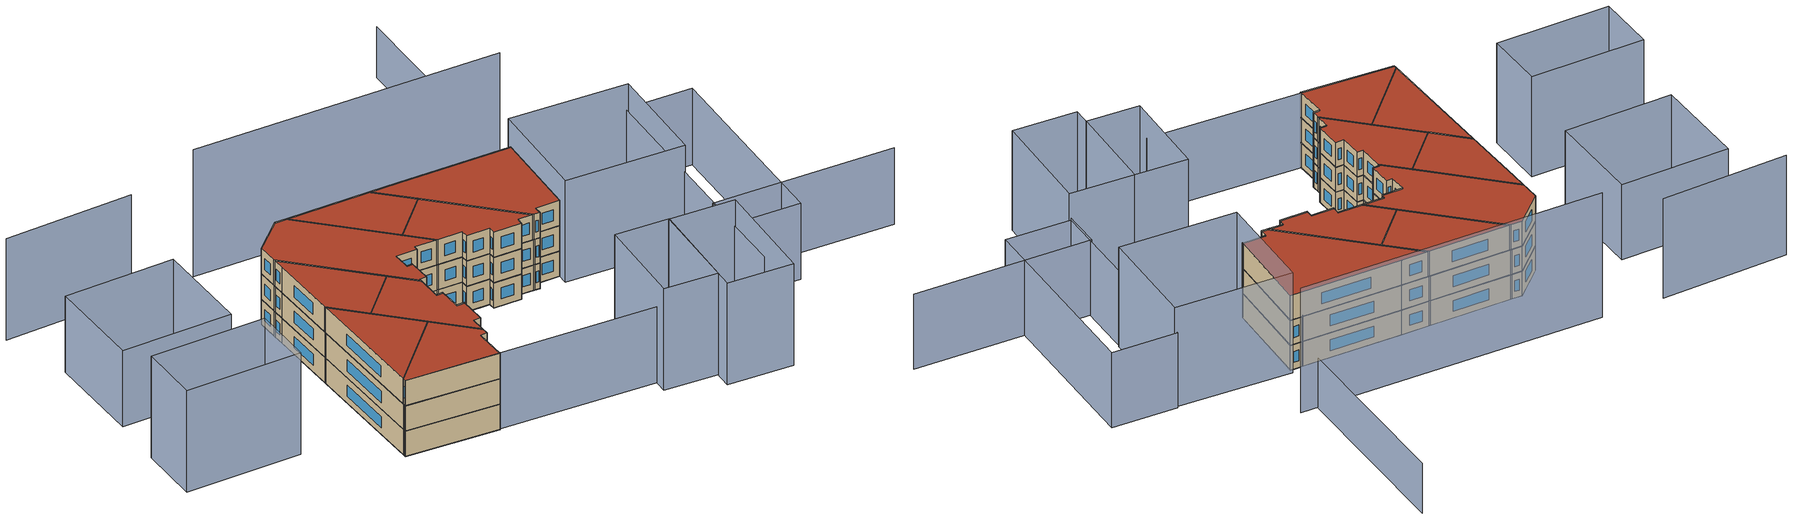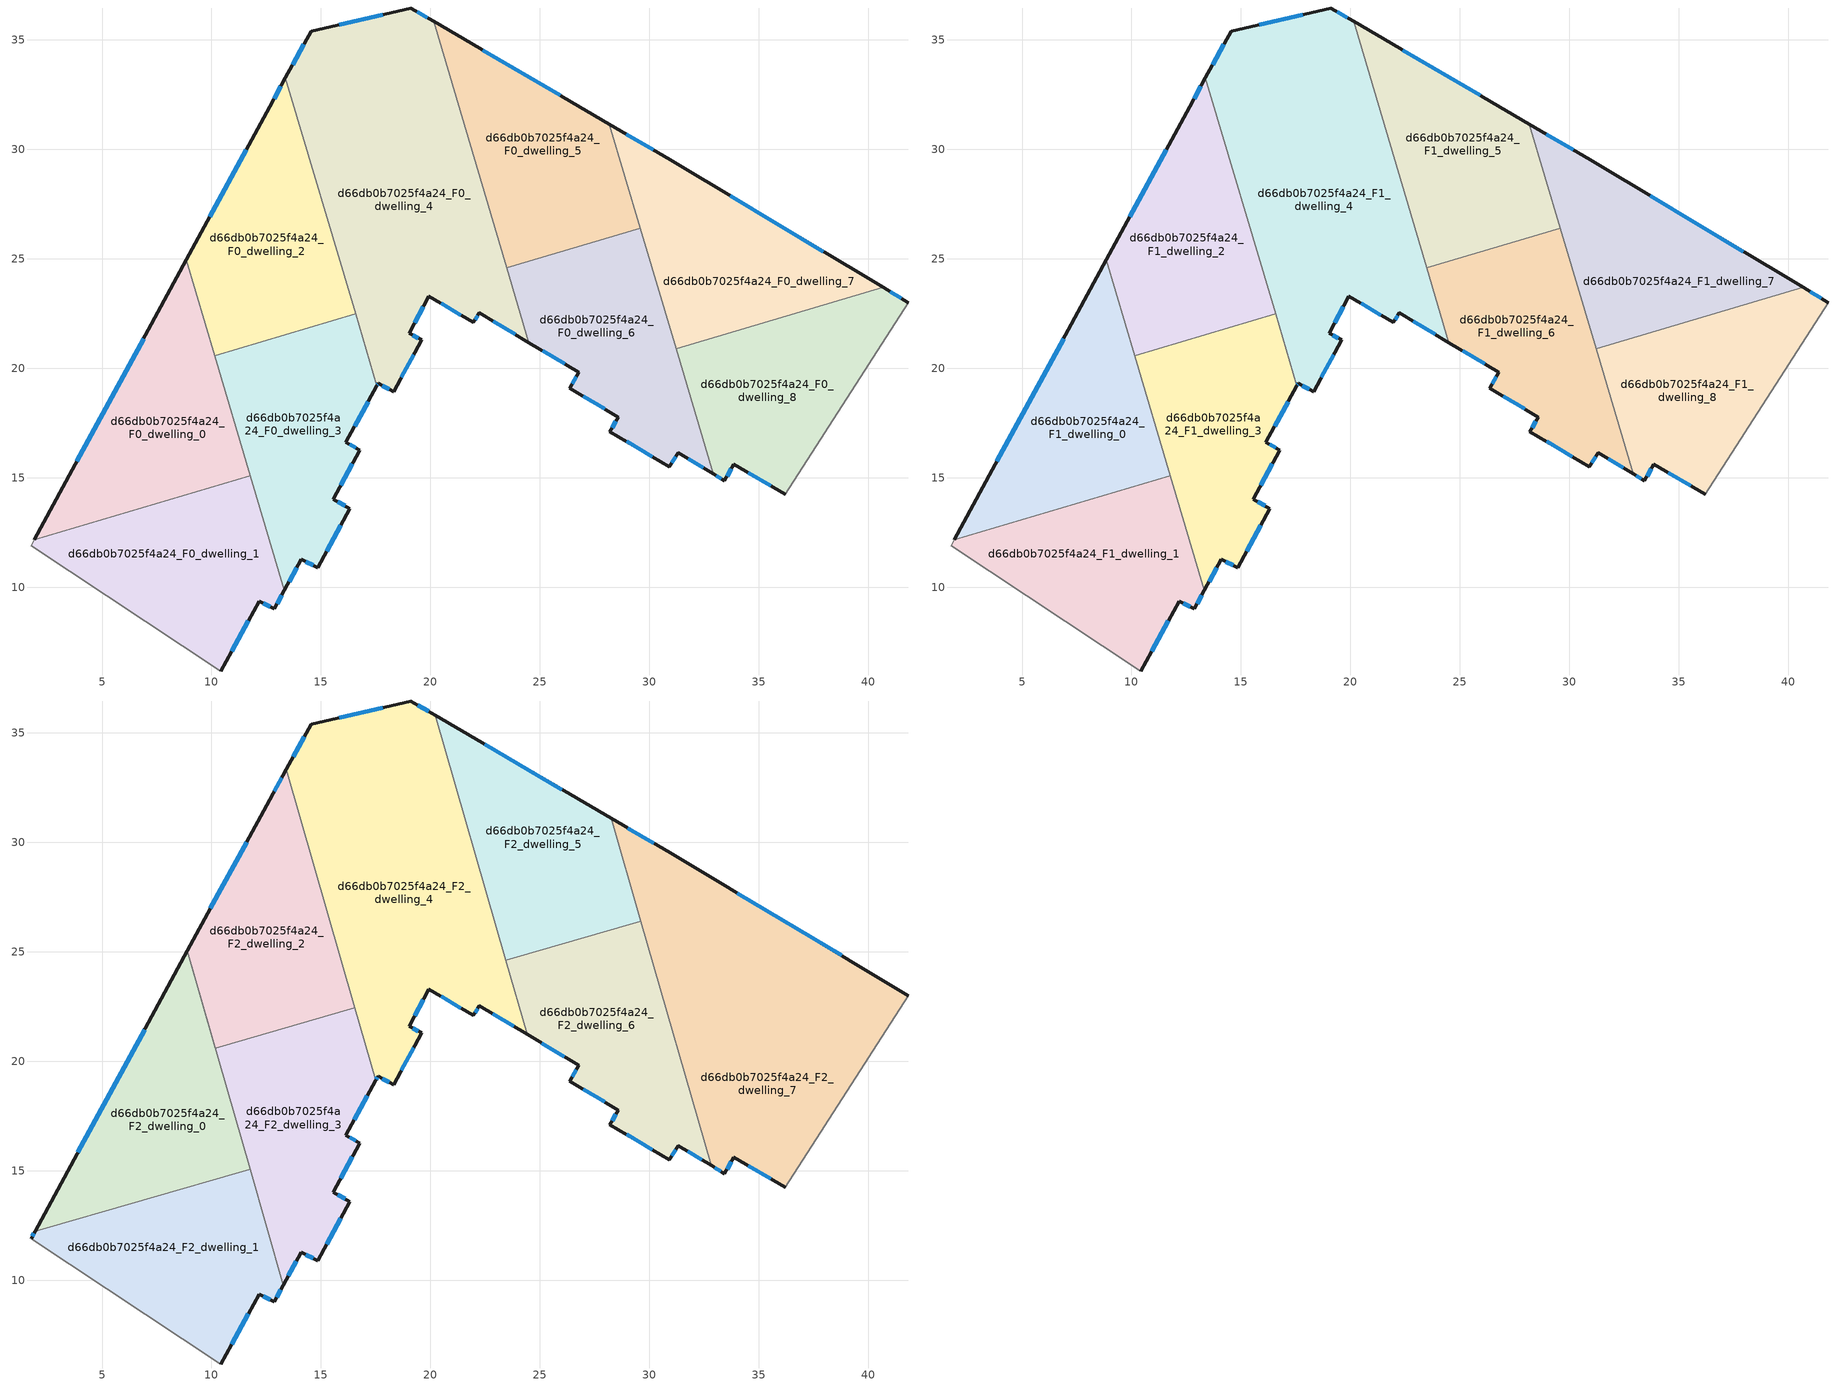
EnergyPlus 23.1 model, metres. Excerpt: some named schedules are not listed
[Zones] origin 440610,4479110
d66db0b7025f4a24_F0_dwelling_0
 floor ground (EU_floor_Construction): 11.78,15.09 8.85,24.95 1.9,12.16 z0
 wall outside (EU_wall_Construction): 1.9,12.16 8.85,24.95 z0:3
 wall to d66db0b7025f4a24_F0_dwelling_1 (EU_wall_Construction): 11.78,15.09 1.9,12.16 z0:3
 wall to d66db0b7025f4a24_F0_dwelling_3 (EU_wall_Construction): 10.15,20.57 11.78,15.09 z0:3
 wall to d66db0b7025f4a24_F0_dwelling_2 (EU_wall_Construction): 8.85,24.95 10.15,20.57 z0:3
 window (EU_Window_Construction): 3.85,15.75 6.9,21.36 z0.84:2.16
d66db0b7025f4a24_F0_dwelling_1
 floor ground (EU_floor_Construction): 12.87,9.01 13.34,9.86 11.78,15.09 1.9,12.16 1.76,11.9 10.43,6.17 12.17,9.36 z0
 wall outside (EU_wall_Construction): 13.34,9.86 12.87,9.01 12.17,9.36 10.43,6.17 z0:3
 wall adiabatic (EU_wall_Construction): 10.43,6.17 1.76,11.9 1.9,12.16 z0:3
 wall to d66db0b7025f4a24_F0_dwelling_3 (EU_wall_Construction): 11.78,15.09 13.34,9.86 z0:3
 window (EU_Window_Construction): 13.21,9.62 13,9.25 / 12.68,9.11 12.37,9.26 / 11.68,8.46 10.92,7.06 z0.84:2.16
d66db0b7025f4a24_F0_dwelling_2
 floor ground (EU_floor_Construction): 16.58,22.48 13.38,33.26 12.66,31.95 8.85,24.95 10.16,20.57 z0
 wall outside (EU_wall_Construction): 8.85,24.95 12.66,31.95 13.38,33.26 z0:3
 wall to d66db0b7025f4a24_F0_dwelling_3 (EU_wall_Construction): 16.58,22.48 10.16,20.57 z0:3
 wall to d66db0b7025f4a24_F0_dwelling_4 (EU_wall_Construction): 13.38,33.26 16.58,22.48 z0:3
 window (EU_Window_Construction): 9.92,26.92 11.59,29.98 / 12.86,32.32 13.18,32.89 z0.84:2.16
d66db0b7025f4a24_F0_dwelling_3
 floor ground (EU_floor_Construction): 14.85,10.88 16.33,13.59 15.56,14.02 16.78,16.26 16.14,16.62 17.55,19.21 16.58,22.48 10.16,20.57 13.34,9.86 14.11,11.28 z0
 wall outside (EU_wall_Construction): 17.55,19.21 16.14,16.62 16.78,16.26 15.56,14.02 16.33,13.59 14.85,10.88 14.11,11.28 13.34,9.86 z0:3
 wall to d66db0b7025f4a24_F0_dwelling_4 (EU_wall_Construction): 16.58,22.48 17.55,19.21 z0:3
 window (EU_Window_Construction): 16.44,15.63 15.9,14.65 / 15.77,13.9 16.11,13.71 / 15.91,12.83 15.26,11.64 / 14.64,10.99 14.32,11.17 / 13.89,10.88 13.55,10.26 / 17.16,18.48 16.54,17.35 / 16.32,16.52 16.6,16.36 z0.84:2.16
d66db0b7025f4a24_F0_dwelling_4
 floor ground (EU_floor_Construction): 24.51,21.17 20.15,35.85 19.11,36.46 14.55,35.4 13.38,33.26 17.55,19.21 17.61,19.31 18.32,18.93 19.61,21.29 19.04,21.6 19.93,23.3 21.97,22.09 22.24,22.53 z0
 wall outside (EU_wall_Construction): 24.51,21.17 22.24,22.53 21.97,22.09 19.93,23.3 19.04,21.6 19.61,21.29 18.32,18.93 17.61,19.31 17.55,19.21 / 13.38,33.26 14.55,35.4 19.11,36.46 20.15,35.85 z0:3
 wall to d66db0b7025f4a24_F0_dwelling_5 (EU_wall_Construction): 20.15,35.85 23.49,24.6 z0:3
 wall to d66db0b7025f4a24_F0_dwelling_6 (EU_wall_Construction): 23.49,24.6 24.51,21.17 z0:3
 window (EU_Window_Construction): 23.87,21.55 22.88,22.15 / 22.16,22.4 22.04,22.22 / 21.39,22.43 20.5,22.96 / 19.68,22.82 19.29,22.07 / 19.2,21.51 19.45,21.38 / 19.25,20.63 18.68,19.59 / 18.12,19.03 17.81,19.2 / 17.59,19.28 17.57,19.23 / 13.71,33.86 14.22,34.8 / 15.83,35.69 17.83,36.16 / 19.4,36.29 19.86,36.02 z0.84:2.16
d66db0b7025f4a24_F0_dwelling_5
 floor ground (EU_floor_Construction): 29.59,26.41 28.18,31.14 20.15,35.85 23.49,24.6 z0
 wall outside (EU_wall_Construction): 20.15,35.85 28.18,31.14 z0:3
 wall to d66db0b7025f4a24_F0_dwelling_6 (EU_wall_Construction): 29.59,26.41 23.49,24.6 z0:3
 wall to d66db0b7025f4a24_F0_dwelling_7 (EU_wall_Construction): 28.18,31.14 29.59,26.41 z0:3
 window (EU_Window_Construction): 22.4,34.53 25.93,32.47 z0.84:2.16
d66db0b7025f4a24_F0_dwelling_6
 floor ground (EU_floor_Construction): 32.92,15.18 29.59,26.41 23.49,24.6 24.51,21.17 26.79,19.81 26.37,19.08 28.59,17.77 28.21,17.11 30.91,15.51 31.34,16.15 z0
 wall outside (EU_wall_Construction): 32.92,15.18 31.34,16.15 30.91,15.51 28.21,17.11 28.59,17.77 26.37,19.08 26.79,19.81 24.51,21.17 z0:3
 wall to d66db0b7025f4a24_F0_dwelling_8 (EU_wall_Construction): 31.23,20.88 32.92,15.18 z0:3
 wall to d66db0b7025f4a24_F0_dwelling_7 (EU_wall_Construction): 29.59,26.41 31.23,20.88 z0:3
 window (EU_Window_Construction): 30.15,15.96 28.97,16.66 / 28.31,17.29 28.48,17.58 / 27.96,18.14 26.99,18.71 / 26.49,19.29 26.67,19.61 / 26.15,20.2 25.15,20.79 / 32.48,15.45 31.78,15.88 / 31.22,15.97 31.03,15.69 z0.84:2.16
d66db0b7025f4a24_F0_dwelling_7
 floor ground (EU_floor_Construction): 40.7,23.69 30.96,29.52 28.18,31.14 31.23,20.88 z0
 wall outside (EU_wall_Construction): 28.18,31.14 30.96,29.52 40.7,23.69 z0:3
 wall to d66db0b7025f4a24_F0_dwelling_8 (EU_wall_Construction): 40.7,23.69 31.23,20.88 z0:3
 window (EU_Window_Construction): 28.96,30.69 30.18,29.97 / 33.7,27.88 37.96,25.33 z0.84:2.16
d66db0b7025f4a24_F0_dwelling_8
 floor ground (EU_floor_Construction): 36.21,14.24 41.85,23 40.7,23.69 31.23,20.88 32.92,15.18 33.44,14.87 33.87,15.62 z0
 wall outside (EU_wall_Construction): 40.7,23.69 41.85,23 / 36.21,14.24 33.87,15.62 33.44,14.87 32.92,15.18 z0:3
 wall adiabatic (EU_wall_Construction): 41.85,23 36.21,14.24 z0:3
 window (EU_Window_Construction): 33.75,15.41 33.56,15.08 / 33.29,14.95 33.07,15.09 / 41.02,23.5 41.52,23.2 / 35.55,14.63 34.53,15.23 z0.84:2.16
d66db0b7025f4a24_F1_dwelling_0
 floor to d66db0b7025f4a24_F0_dwelling_0 (EU_floor_Construction): 11.78,15.09 8.85,24.95 1.9,12.16 z3
 wall outside (EU_wall_Construction): 1.9,12.16 8.85,24.95 z3:6
 wall to d66db0b7025f4a24_F1_dwelling_1 (EU_wall_Construction): 11.78,15.09 1.9,12.16 z3:6
 wall to d66db0b7025f4a24_F1_dwelling_3 (EU_wall_Construction): 10.15,20.57 11.78,15.09 z3:6
 wall to d66db0b7025f4a24_F1_dwelling_2 (EU_wall_Construction): 8.85,24.95 10.15,20.57 z3:6
 window (EU_Window_Construction): 3.85,15.75 6.9,21.36 z3.84:5.16
d66db0b7025f4a24_F1_dwelling_1
 floor to d66db0b7025f4a24_F0_dwelling_1 (EU_floor_Construction): 12.87,9.01 13.34,9.86 11.78,15.09 1.9,12.16 1.76,11.9 10.43,6.17 12.17,9.36 z3
 wall outside (EU_wall_Construction): 13.34,9.86 12.87,9.01 12.17,9.36 10.43,6.17 z3:6
 wall adiabatic (EU_wall_Construction): 10.43,6.17 1.76,11.9 1.9,12.16 z3:6
 wall to d66db0b7025f4a24_F1_dwelling_3 (EU_wall_Construction): 11.78,15.09 13.34,9.86 z3:6
 window (EU_Window_Construction): 13.21,9.62 13,9.25 / 12.68,9.11 12.37,9.26 / 11.68,8.46 10.92,7.06 z3.84:5.16
d66db0b7025f4a24_F1_dwelling_2
 floor to d66db0b7025f4a24_F0_dwelling_2 (EU_floor_Construction): 16.58,22.48 13.38,33.26 12.66,31.95 8.85,24.95 10.16,20.57 z3
 wall outside (EU_wall_Construction): 8.85,24.95 12.66,31.95 13.38,33.26 z3:6
 wall to d66db0b7025f4a24_F1_dwelling_3 (EU_wall_Construction): 16.58,22.48 10.16,20.57 z3:6
 wall to d66db0b7025f4a24_F1_dwelling_4 (EU_wall_Construction): 13.38,33.26 16.58,22.48 z3:6
 window (EU_Window_Construction): 9.92,26.92 11.59,29.98 / 12.86,32.32 13.18,32.89 z3.84:5.16
d66db0b7025f4a24_F1_dwelling_3
 floor to d66db0b7025f4a24_F0_dwelling_3 (EU_floor_Construction): 14.85,10.88 16.33,13.59 15.56,14.02 16.78,16.26 16.14,16.62 17.55,19.21 16.58,22.48 10.16,20.57 13.34,9.86 14.11,11.28 z3
 wall outside (EU_wall_Construction): 17.55,19.21 16.14,16.62 16.78,16.26 15.56,14.02 16.33,13.59 14.85,10.88 14.11,11.28 13.34,9.86 z3:6
 wall to d66db0b7025f4a24_F1_dwelling_4 (EU_wall_Construction): 16.58,22.48 17.55,19.21 z3:6
 window (EU_Window_Construction): 16.44,15.63 15.9,14.65 / 15.77,13.9 16.11,13.71 / 15.91,12.83 15.26,11.64 / 14.64,10.99 14.32,11.17 / 13.89,10.88 13.55,10.26 / 17.16,18.48 16.54,17.35 / 16.32,16.52 16.6,16.36 z3.84:5.16
d66db0b7025f4a24_F1_dwelling_4
 floor to d66db0b7025f4a24_F0_dwelling_4 (EU_floor_Construction): 24.51,21.17 20.15,35.85 19.11,36.46 14.55,35.4 13.38,33.26 17.55,19.21 17.61,19.31 18.32,18.93 19.61,21.29 19.04,21.6 19.93,23.3 21.97,22.09 22.24,22.53 z3
 wall outside (EU_wall_Construction): 24.51,21.17 22.24,22.53 21.97,22.09 19.93,23.3 19.04,21.6 19.61,21.29 18.32,18.93 17.61,19.31 17.55,19.21 / 13.38,33.26 14.55,35.4 19.11,36.46 20.15,35.85 z3:6
 wall to d66db0b7025f4a24_F1_dwelling_5 (EU_wall_Construction): 20.15,35.85 23.49,24.6 z3:6
 wall to d66db0b7025f4a24_F1_dwelling_6 (EU_wall_Construction): 23.49,24.6 24.51,21.17 z3:6
 window (EU_Window_Construction): 23.87,21.55 22.88,22.15 / 22.16,22.4 22.04,22.22 / 21.39,22.43 20.5,22.96 / 19.68,22.82 19.29,22.07 / 19.2,21.51 19.45,21.38 / 19.25,20.63 18.68,19.59 / 18.12,19.03 17.81,19.2 / 17.59,19.28 17.57,19.23 / 13.71,33.86 14.22,34.8 / 15.83,35.69 17.83,36.16 / 19.4,36.29 19.86,36.02 z3.84:5.16
d66db0b7025f4a24_F1_dwelling_5
 floor to d66db0b7025f4a24_F0_dwelling_5 (EU_floor_Construction): 29.59,26.41 28.18,31.14 20.15,35.85 23.49,24.6 z3
 wall outside (EU_wall_Construction): 20.15,35.85 28.18,31.14 z3:6
 wall to d66db0b7025f4a24_F1_dwelling_6 (EU_wall_Construction): 29.59,26.41 23.49,24.6 z3:6
 wall to d66db0b7025f4a24_F1_dwelling_7 (EU_wall_Construction): 28.18,31.14 29.59,26.41 z3:6
 window (EU_Window_Construction): 22.4,34.53 25.93,32.47 z3.84:5.16
d66db0b7025f4a24_F1_dwelling_6
 floor to d66db0b7025f4a24_F0_dwelling_6 (EU_floor_Construction): 32.92,15.18 29.59,26.41 23.49,24.6 24.51,21.17 26.79,19.81 26.37,19.08 28.59,17.77 28.21,17.11 30.91,15.51 31.34,16.15 z3
 wall outside (EU_wall_Construction): 32.92,15.18 31.34,16.15 30.91,15.51 28.21,17.11 28.59,17.77 26.37,19.08 26.79,19.81 24.51,21.17 z3:6
 wall to d66db0b7025f4a24_F1_dwelling_8 (EU_wall_Construction): 31.23,20.88 32.92,15.18 z3:6
 wall to d66db0b7025f4a24_F1_dwelling_7 (EU_wall_Construction): 29.59,26.41 31.23,20.88 z3:6
 window (EU_Window_Construction): 30.15,15.96 28.97,16.66 / 28.31,17.29 28.48,17.58 / 27.96,18.14 26.99,18.71 / 26.49,19.29 26.67,19.61 / 26.15,20.2 25.15,20.79 / 32.48,15.45 31.78,15.88 / 31.22,15.97 31.03,15.69 z3.84:5.16
d66db0b7025f4a24_F1_dwelling_7
 floor to d66db0b7025f4a24_F0_dwelling_7 (EU_floor_Construction): 40.7,23.69 30.96,29.52 28.18,31.14 31.23,20.88 z3
 wall outside (EU_wall_Construction): 28.18,31.14 30.96,29.52 40.7,23.69 z3:6
 wall to d66db0b7025f4a24_F1_dwelling_8 (EU_wall_Construction): 40.7,23.69 31.23,20.88 z3:6
 window (EU_Window_Construction): 28.96,30.69 30.18,29.97 / 33.7,27.88 37.96,25.33 z3.84:5.16
d66db0b7025f4a24_F1_dwelling_8
 floor to d66db0b7025f4a24_F0_dwelling_8 (EU_floor_Construction): 36.21,14.24 41.85,23 40.7,23.69 31.23,20.88 32.92,15.18 33.44,14.87 33.87,15.62 z3
 wall outside (EU_wall_Construction): 40.7,23.69 41.85,23 / 36.21,14.24 33.87,15.62 33.44,14.87 32.92,15.18 z3:6
 wall adiabatic (EU_wall_Construction): 41.85,23 36.21,14.24 z3:6
 window (EU_Window_Construction): 33.75,15.41 33.56,15.08 / 33.29,14.95 33.07,15.09 / 41.02,23.5 41.52,23.2 / 35.55,14.63 34.53,15.23 z3.84:5.16
d66db0b7025f4a24_F2_dwelling_0
 floor to d66db0b7025f4a24_F1_dwelling_0 (EU_floor_Construction): 11.76,15.08 11.08,17.47 8.85,24.95 1.94,12.24 9.48,14.41 z6
 floor to d66db0b7025f4a24_F1_dwelling_1 (EU_floor_Construction): 11.77,15.06 11.76,15.08 9.48,14.41 z6
 floor to d66db0b7025f4a24_F1_dwelling_2 (EU_floor_Construction): 10.18,20.58 8.9,25.04 8.85,24.95 10.16,20.57 z6
 floor to d66db0b7025f4a24_F1_dwelling_3 (EU_floor_Construction): 11.07,17.5 10.18,20.58 10.16,20.57 z6
 wall outside (EU_wall_Construction): 1.94,12.24 8.9,25.04 z6:9
 wall to d66db0b7025f4a24_F2_dwelling_1 (EU_wall_Construction): 11.77,15.06 1.94,12.24 z6:9
 wall to d66db0b7025f4a24_F2_dwelling_3 (EU_wall_Construction): 8.9,25.04 11.77,15.06 z6:9
 window (EU_Window_Construction): 3.9,15.83 6.95,21.44 z6.84:8.16
 roof outside (EU_roof_Construction): 8.9,25.04 11.77,15.06 1.94,12.24 z9
d66db0b7025f4a24_F2_dwelling_1
 floor to d66db0b7025f4a24_F1_dwelling_1 (EU_floor_Construction): 10.43,6.17 12.17,9.36 12.87,9.01 13.29,9.77 11.77,15.06 9.48,14.41 1.9,12.16 1.76,11.9 z6
 floor to d66db0b7025f4a24_F1_dwelling_0 (EU_floor_Construction): 9.48,14.41 1.94,12.24 1.9,12.16 z6
 wall outside (EU_wall_Construction): 1.76,11.9 1.94,12.24 / 13.29,9.77 12.87,9.01 12.17,9.36 10.43,6.17 z6:9
 wall adiabatic (EU_wall_Construction): 10.43,6.17 1.76,11.9 z6:9
 wall to d66db0b7025f4a24_F2_dwelling_3 (EU_wall_Construction): 11.77,15.06 13.29,9.77 z6:9
 window (EU_Window_Construction): 1.81,11.99 1.89,12.14 / 13.17,9.56 12.99,9.23 / 12.68,9.11 12.37,9.26 / 11.68,8.46 10.92,7.06 z6.84:8.16
 roof outside (EU_roof_Construction): 11.77,15.06 13.29,9.77 12.87,9.01 12.17,9.36 10.43,6.17 1.76,11.9 1.94,12.24 z9
d66db0b7025f4a24_F2_dwelling_2
 floor to d66db0b7025f4a24_F1_dwelling_2 (EU_floor_Construction): 16.55,22.47 15.45,26.27 13.38,33.26 12.66,31.95 8.9,25.04 10.18,20.6 12.44,21.25 z6
 floor to d66db0b7025f4a24_F1_dwelling_4 (EU_floor_Construction): 15.45,26.27 13.42,33.34 13.38,33.26 z6
 floor to d66db0b7025f4a24_F1_dwelling_3 (EU_floor_Construction): 16.56,22.43 16.55,22.47 12.44,21.25 z6
 wall outside (EU_wall_Construction): 8.9,25.04 12.66,31.95 13.42,33.34 z6:9
 wall to d66db0b7025f4a24_F2_dwelling_3 (EU_wall_Construction): 16.56,22.43 10.18,20.6 8.9,25.04 z6:9
 wall to d66db0b7025f4a24_F2_dwelling_4 (EU_wall_Construction): 13.42,33.34 16.56,22.43 z6:9
 window (EU_Window_Construction): 9.96,26.98 11.6,30.01 / 12.87,32.34 13.21,32.95 z6.84:8.16
 roof outside (EU_roof_Construction): 13.42,33.34 16.56,22.43 10.18,20.6 8.9,25.04 12.66,31.95 z9
d66db0b7025f4a24_F2_dwelling_3
 floor to d66db0b7025f4a24_F1_dwelling_3 (EU_floor_Construction): 14.85,10.88 16.33,13.59 15.56,14.02 16.78,16.26 16.14,16.62 17.51,19.12 16.56,22.43 12.44,21.25 10.18,20.58 11.07,17.49 13.34,9.86 14.11,11.28 z6
 floor to d66db0b7025f4a24_F1_dwelling_0 (EU_floor_Construction): 11.78,15.09 11.08,17.46 11.76,15.08 z6
 floor to d66db0b7025f4a24_F1_dwelling_2 (EU_floor_Construction): 12.44,21.25 10.18,20.6 9.22,23.93 10.18,20.58 z6
 floor to d66db0b7025f4a24_F1_dwelling_1 (EU_floor_Construction): 13.29,9.77 13.34,9.86 11.78,15.09 11.76,15.08 z6
 wall outside (EU_wall_Construction): 17.51,19.12 16.14,16.62 16.78,16.26 15.56,14.02 16.33,13.59 14.85,10.88 14.11,11.28 13.29,9.77 z6:9
 wall to d66db0b7025f4a24_F2_dwelling_4 (EU_wall_Construction): 16.56,22.43 17.51,19.12 z6:9
 window (EU_Window_Construction): 15.77,13.9 16.11,13.71 / 15.91,12.83 15.26,11.64 / 14.64,10.99 14.32,11.17 / 13.88,10.85 13.52,10.19 / 17.12,18.42 16.52,17.33 / 16.32,16.52 16.6,16.36 / 16.44,15.63 15.9,14.65 z6.84:8.16
 roof outside (EU_roof_Construction): 16.56,22.43 17.51,19.12 16.14,16.62 16.78,16.26 15.56,14.02 16.33,13.59 14.85,10.88 14.11,11.28 13.29,9.77 8.9,25.04 10.18,20.6 z9
d66db0b7025f4a24_F2_dwelling_4
 floor to d66db0b7025f4a24_F1_dwelling_4 (EU_floor_Construction): 24.42,21.22 22.32,28.55 20.15,35.85 19.11,36.46 14.55,35.4 13.42,33.34 15.46,26.25 17.55,19.21 17.61,19.31 18.32,18.93 19.61,21.29 19.04,21.6 19.93,23.3 21.97,22.09 22.24,22.53 z6
 floor to d66db0b7025f4a24_F1_dwelling_2 (EU_floor_Construction): 16.58,22.48 15.46,26.25 16.55,22.47 z6
 floor to d66db0b7025f4a24_F1_dwelling_5 (EU_floor_Construction): 22.31,28.56 20.23,35.8 20.15,35.85 z6
 floor to d66db0b7025f4a24_F1_dwelling_3 (EU_floor_Construction): 17.51,19.12 17.55,19.21 16.58,22.48 16.55,22.47 z6
 wall outside (EU_wall_Construction): 24.42,21.22 22.24,22.53 21.97,22.09 19.93,23.3 19.04,21.6 19.61,21.29 18.32,18.93 17.61,19.31 17.51,19.12 / 13.42,33.34 14.55,35.4 19.11,36.46 20.23,35.8 z6:9
 wall to d66db0b7025f4a24_F2_dwelling_5 (EU_wall_Construction): 20.23,35.8 23.44,24.62 z6:9
 wall to d66db0b7025f4a24_F2_dwelling_6 (EU_wall_Construction): 23.45,24.62 24.42,21.22 z6:9
 window (EU_Window_Construction): 23.81,21.59 22.85,22.16 / 22.16,22.4 22.04,22.22 / 21.39,22.43 20.5,22.96 / 19.68,22.82 19.29,22.07 / 19.2,21.51 19.45,21.38 / 19.25,20.63 18.68,19.59 / 18.12,19.03 17.81,19.2 / 17.58,19.26 17.54,19.18 / 13.74,33.92 14.23,34.82 / 15.83,35.69 17.83,36.16 / 19.43,36.27 19.92,35.99 z6.84:8.16
 roof outside (EU_roof_Construction): 20.23,35.8 24.42,21.22 22.24,22.53 21.97,22.09 19.93,23.3 19.04,21.6 19.61,21.29 18.32,18.93 17.61,19.31 17.51,19.12 13.42,33.34 14.55,35.4 19.11,36.46 z9
d66db0b7025f4a24_F2_dwelling_5
 floor to d66db0b7025f4a24_F1_dwelling_5 (EU_floor_Construction): 29.59,26.41 28.18,31.14 20.23,35.8 22.32,28.54 23.48,24.63 27.75,25.86 z6
 floor to d66db0b7025f4a24_F1_dwelling_7 (EU_floor_Construction): 29.62,26.4 28.27,31.09 28.18,31.14 29.59,26.39 z6
 floor to d66db0b7025f4a24_F1_dwelling_4 (EU_floor_Construction): 23.48,24.63 22.32,28.53 23.45,24.62 z6
 floor to d66db0b7025f4a24_F1_dwelling_6 (EU_floor_Construction): 29.59,26.39 29.59,26.41 27.75,25.86 z6
 wall outside (EU_wall_Construction): 20.23,35.8 28.27,31.09 z6:9
 wall to d66db0b7025f4a24_F2_dwelling_6 (EU_wall_Construction): 29.62,26.4 23.45,24.62 z6:9
 wall to d66db0b7025f4a24_F2_dwelling_7 (EU_wall_Construction): 28.27,31.09 29.62,26.4 z6:9
 window (EU_Window_Construction): 22.49,34.48 26.01,32.41 z6.84:8.16
 roof outside (EU_roof_Construction): 28.27,31.09 29.62,26.4 23.45,24.62 20.23,35.8 z9
d66db0b7025f4a24_F2_dwelling_6
 floor to d66db0b7025f4a24_F1_dwelling_6 (EU_floor_Construction): 32.83,15.24 30.53,23.25 29.59,26.39 27.75,25.86 23.49,24.6 24.51,21.17 26.79,19.81 26.37,19.08 28.59,17.77 28.21,17.11 30.91,15.51 31.34,16.15 z6
 floor to d66db0b7025f4a24_F1_dwelling_5 (EU_floor_Construction): 27.75,25.86 23.48,24.63 23.49,24.6 z6
 floor to d66db0b7025f4a24_F1_dwelling_7 (EU_floor_Construction): 30.53,23.25 29.62,26.4 29.59,26.39 z6
 floor to d66db0b7025f4a24_F1_dwelling_4 (EU_floor_Construction): 24.51,21.17 23.48,24.63 23.45,24.62 24.42,21.22 z6
 wall outside (EU_wall_Construction): 32.83,15.24 31.34,16.15 30.91,15.51 28.21,17.11 28.59,17.77 26.37,19.08 26.79,19.81 24.42,21.22 z6:9
 wall to d66db0b7025f4a24_F2_dwelling_7 (EU_wall_Construction): 29.62,26.4 32.83,15.24 z6:9
 window (EU_Window_Construction): 30.15,15.96 28.97,16.66 / 28.31,17.29 28.48,17.58 / 27.96,18.14 26.99,18.71 / 26.49,19.29 26.67,19.61 / 26.12,20.21 25.09,20.83 / 32.41,15.49 31.76,15.89 / 31.22,15.97 31.03,15.69 z6.84:8.16
 roof outside (EU_roof_Construction): 29.62,26.4 32.83,15.24 31.34,16.15 30.91,15.51 28.21,17.11 28.59,17.77 26.37,19.08 26.79,19.81 24.42,21.22 23.45,24.62 z9
d66db0b7025f4a24_F2_dwelling_7
 floor to d66db0b7025f4a24_F1_dwelling_7 (EU_floor_Construction): 40.7,23.69 30.96,29.52 28.27,31.09 30.54,23.19 31.23,20.88 z6
 floor to d66db0b7025f4a24_F1_dwelling_8 (EU_floor_Construction): 36.21,14.24 41.85,23 40.7,23.69 31.23,20.88 32.92,15.18 33.44,14.87 33.87,15.62 z6
 floor to d66db0b7025f4a24_F1_dwelling_6 (EU_floor_Construction): 32.92,15.18 30.54,23.19 32.83,15.24 z6
 wall outside (EU_wall_Construction): 28.27,31.09 30.96,29.52 41.85,23 / 36.21,14.24 33.87,15.62 33.44,14.87 32.83,15.24 z6:9
 wall adiabatic (EU_wall_Construction): 41.85,23 36.21,14.24 z6:9
 window (EU_Window_Construction): 33.75,15.41 33.56,15.08 / 33.27,14.97 33,15.13 / 29.03,30.65 30.21,29.96 / 34.02,27.69 38.79,24.83 / 35.55,14.63 34.53,15.23 z6.84:8.16
 roof outside (EU_roof_Construction): 41.85,23 36.21,14.24 33.87,15.62 33.44,14.87 32.83,15.24 28.27,31.09 30.96,29.52 z9
shading: 1.75,11.9 24.99,-3.09 / 37.63,-7.88 43.17,1.03 / 43.17,1.03 60.21,-9.55 / 59.33,12.59 47.44,-6.4 / 47.44,-6.4 41.15,-2.47 / 41.15,-2.47 53.04,16.53 / 53.04,16.53 59.33,12.59 / 3.27,32.31 -7.44,38.32 / -7.44,38.32 -2.07,47.89 / -2.07,47.89 8.64,41.87 / 8.64,41.87 3.27,32.31 z0:9; 12.5,48.8 -0.15,55.63 / 34.92,1.22 29.18,-7.57 / 29.18,-7.57 24.19,-4.31 / 24.19,-4.31 29.92,4.48 / 29.92,4.48 34.92,1.22 / 28.14,-9.17 34.89,1.24 / 34.89,1.24 41,-2.73 / 41,-2.73 34.25,-13.13 / 34.25,-13.13 28.14,-9.17 / 53.17,16.25 46.7,6.17 / 46.7,6.17 35.6,13.29 / 35.6,13.29 42.07,23.38 / 42.07,23.38 53.17,16.25 / -2.93,20.96 -14.07,27.34 / -14.07,27.34 -10.66,33.3 / -10.66,33.3 0.48,26.92 / 0.48,26.92 -2.93,20.96 z0:12; 46.12,28.58 57.03,46.73 z0:6; 47.77,27.59 18.38,45.22 z0:15
[Building]
EU S2 Campaign: North Axis=0; Terrain=City; Solar Distribution=FullExterior
[Site:Location]
Madrid: Latitude=40.5; Longitude=-3.5; Time Zone=1; Elevation=609
[SizingPeriod:WeatherFileDays]
AnnualSizingPeriod: Begin Month=1; Begin Day of Month=1; End Month=12; End Day of Month=31; Day of Week for Start Day=Monday; Use Weather File Daylight Saving Period=No; Use Weather File Rain and Snow Indicators=No
[MATERIAL]
EU_InternalMass_Material: Roughness=MediumRough; Thickness=0.1; Conductivity=1; Density=1800; Specific Heat=900; Thermal Absorptance=0.9; Solar Absorptance=0.7; Visible Absorptance=0.7
[MATERIAL:NOMASS] Roughness=MediumRough; Thermal Absorptance=0.9; Solar Absorptance=0.7; Visible Absorptance=0.7
Name | Thermal Resistance
EU_wall_NoMass; EU_roof_NoMass | 2.16768
EU_floor_NoMass | 1.14339
[WINDOWMATERIAL:SIMPLEGLAZINGSYSTEM]
EU_Window_SimpleGlazing: UFactor=3.23888; Solar Heat Gain Coefficient=0.85; Visible Transmittance=0.85
[CONSTRUCTION]
EU_wall_Construction: EU_wall_NoMass
EU_roof_Construction: EU_roof_NoMass
EU_floor_Construction: EU_floor_NoMass
EU_InternalMass_Construction: EU_InternalMass_Material
EU_Window_Construction: EU_Window_SimpleGlazing
[ZONE] Type=1; Multiplier=1; Ceiling Height=autocalculate; Floor Area=autocalculate; Part of Total Floor Area=Yes
Name | Volume
d66db0b7025f4a24_F0_dwelling_0; d66db0b7025f4a24_F1_dwelling_0; d66db0b7025f4a24_F2_dwelling_1; d66db0b7025f4a24_F2_dwelling_5; d66db0b7025f4a24_F0_dwelling_8; d66db0b7025f4a24_F1_dwelling_8 | 159.164
d66db0b7025f4a24_F2_dwelling_0; d66db0b7025f4a24_F0_dwelling_2; d66db0b7025f4a24_F1_dwelling_2 | 159.151
d66db0b7025f4a24_F0_dwelling_1; d66db0b7025f4a24_F1_dwelling_1 | 159.178
d66db0b7025f4a24_F2_dwelling_2 | 159.156
d66db0b7025f4a24_F0_dwelling_3; d66db0b7025f4a24_F1_dwelling_3 | 159.168
d66db0b7025f4a24_F2_dwelling_3 | 159.19
d66db0b7025f4a24_F0_dwelling_4; d66db0b7025f4a24_F1_dwelling_4 | 318.353
d66db0b7025f4a24_F2_dwelling_4 | 318.341
d66db0b7025f4a24_F0_dwelling_5; d66db0b7025f4a24_F1_dwelling_5 | 159.162
d66db0b7025f4a24_F0_dwelling_6; d66db0b7025f4a24_F1_dwelling_6 | 159.173
d66db0b7025f4a24_F2_dwelling_6 | 159.157
d66db0b7025f4a24_F0_dwelling_7; d66db0b7025f4a24_F1_dwelling_7 | 159.167
d66db0b7025f4a24_F2_dwelling_7 | 318.335
[INTERNALMASS] Construction=EU_InternalMass_Construction
Name | Zone or ZoneList | Surface Area
d66db0b7025f4a24_F0_dwelling_0_EU_InternalMass | d66db0b7025f4a24_F0_dwelling_0 | 53.0546
d66db0b7025f4a24_F0_dwelling_1_EU_InternalMass | d66db0b7025f4a24_F0_dwelling_1 | 53.0596
d66db0b7025f4a24_F0_dwelling_2_EU_InternalMass | d66db0b7025f4a24_F0_dwelling_2 | 53.0503
d66db0b7025f4a24_F0_dwelling_3_EU_InternalMass | d66db0b7025f4a24_F0_dwelling_3 | 53.0563
d66db0b7025f4a24_F0_dwelling_4_EU_InternalMass | d66db0b7025f4a24_F0_dwelling_4 | 106.118
d66db0b7025f4a24_F0_dwelling_5_EU_InternalMass | d66db0b7025f4a24_F0_dwelling_5 | 53.0542
d66db0b7025f4a24_F0_dwelling_6_EU_InternalMass | d66db0b7025f4a24_F0_dwelling_6 | 53.0576
d66db0b7025f4a24_F0_dwelling_7_EU_InternalMass | d66db0b7025f4a24_F0_dwelling_7 | 53.0557
d66db0b7025f4a24_F0_dwelling_8_EU_InternalMass | d66db0b7025f4a24_F0_dwelling_8 | 53.0549
d66db0b7025f4a24_F1_dwelling_0_EU_InternalMass | d66db0b7025f4a24_F1_dwelling_0 | 53.0546
d66db0b7025f4a24_F1_dwelling_1_EU_InternalMass | d66db0b7025f4a24_F1_dwelling_1 | 53.0596
d66db0b7025f4a24_F1_dwelling_2_EU_InternalMass | d66db0b7025f4a24_F1_dwelling_2 | 53.0503
d66db0b7025f4a24_F1_dwelling_3_EU_InternalMass | d66db0b7025f4a24_F1_dwelling_3 | 53.0563
d66db0b7025f4a24_F1_dwelling_4_EU_InternalMass | d66db0b7025f4a24_F1_dwelling_4 | 106.118
d66db0b7025f4a24_F1_dwelling_5_EU_InternalMass | d66db0b7025f4a24_F1_dwelling_5 | 53.0542
d66db0b7025f4a24_F1_dwelling_6_EU_InternalMass | d66db0b7025f4a24_F1_dwelling_6 | 53.0576
d66db0b7025f4a24_F1_dwelling_7_EU_InternalMass | d66db0b7025f4a24_F1_dwelling_7 | 53.0557
d66db0b7025f4a24_F1_dwelling_8_EU_InternalMass | d66db0b7025f4a24_F1_dwelling_8 | 53.0549
d66db0b7025f4a24_F2_dwelling_0_EU_InternalMass | d66db0b7025f4a24_F2_dwelling_0 | 53.0504
d66db0b7025f4a24_F2_dwelling_1_EU_InternalMass | d66db0b7025f4a24_F2_dwelling_1 | 53.055
d66db0b7025f4a24_F2_dwelling_2_EU_InternalMass | d66db0b7025f4a24_F2_dwelling_2 | 53.052
d66db0b7025f4a24_F2_dwelling_3_EU_InternalMass | d66db0b7025f4a24_F2_dwelling_3 | 53.061
d66db0b7025f4a24_F2_dwelling_4_EU_InternalMass | d66db0b7025f4a24_F2_dwelling_4 | 106.114
d66db0b7025f4a24_F2_dwelling_5_EU_InternalMass | d66db0b7025f4a24_F2_dwelling_5 | 53.0549
d66db0b7025f4a24_F2_dwelling_6_EU_InternalMass | d66db0b7025f4a24_F2_dwelling_6 | 53.0522
d66db0b7025f4a24_F2_dwelling_7_EU_InternalMass | d66db0b7025f4a24_F2_dwelling_7 | 106.112
[OTHEREQUIPMENT] Fuel Type=Electricity; Design Level Calculation Method=Watts/Area; Power per Zone Floor Area=1; Fraction Latent=0; Fraction Radiant=0; Fraction Lost=0; Carbon Dioxide Generation Rate=0; EndUse Subcategory=EU_Step8_InternalGains
Name | Zone or ZoneList or Space or SpaceList | Schedule
EU_Step8_InternalGain_d66db0b7025f4a24_F0_dwelling_0_f000 | d66db0b7025f4a24_F0_dwelling_0 | EU_Step8_GainSchedule_d66db0b7025f4a24_F0_dwelling_0_f000
EU_Step8_InternalGain_d66db0b7025f4a24_F0_dwelling_1_f000 | d66db0b7025f4a24_F0_dwelling_1 | EU_Step8_GainSchedule_d66db0b7025f4a24_F0_dwelling_1_f000
EU_Step8_InternalGain_d66db0b7025f4a24_F0_dwelling_2_f000 | d66db0b7025f4a24_F0_dwelling_2 | EU_Step8_GainSchedule_d66db0b7025f4a24_F0_dwelling_2_f000
EU_Step8_InternalGain_d66db0b7025f4a24_F0_dwelling_3_f000 | d66db0b7025f4a24_F0_dwelling_3 | EU_Step8_GainSchedule_d66db0b7025f4a24_F0_dwelling_3_f000
EU_Step8_InternalGain_d66db0b7025f4a24_F0_dwelling_4_f000 | d66db0b7025f4a24_F0_dwelling_4 | EU_Step8_GainSchedule_d66db0b7025f4a24_F0_dwelling_4_f000
EU_Step8_InternalGain_d66db0b7025f4a24_F0_dwelling_5_f000 | d66db0b7025f4a24_F0_dwelling_5 | EU_Step8_GainSchedule_d66db0b7025f4a24_F0_dwelling_5_f000
EU_Step8_InternalGain_d66db0b7025f4a24_F0_dwelling_6_f000 | d66db0b7025f4a24_F0_dwelling_6 | EU_Step8_GainSchedule_d66db0b7025f4a24_F0_dwelling_6_f000
EU_Step8_InternalGain_d66db0b7025f4a24_F0_dwelling_7_f000 | d66db0b7025f4a24_F0_dwelling_7 | EU_Step8_GainSchedule_d66db0b7025f4a24_F0_dwelling_7_f000
EU_Step8_InternalGain_d66db0b7025f4a24_F0_dwelling_8_f000 | d66db0b7025f4a24_F0_dwelling_8 | EU_Step8_GainSchedule_d66db0b7025f4a24_F0_dwelling_8_f000
EU_Step8_InternalGain_d66db0b7025f4a24_F1_dwelling_0_f000 | d66db0b7025f4a24_F1_dwelling_0 | EU_Step8_GainSchedule_d66db0b7025f4a24_F1_dwelling_0_f000
EU_Step8_InternalGain_d66db0b7025f4a24_F1_dwelling_1_f000 | d66db0b7025f4a24_F1_dwelling_1 | EU_Step8_GainSchedule_d66db0b7025f4a24_F1_dwelling_1_f000
EU_Step8_InternalGain_d66db0b7025f4a24_F1_dwelling_2_f000 | d66db0b7025f4a24_F1_dwelling_2 | EU_Step8_GainSchedule_d66db0b7025f4a24_F1_dwelling_2_f000
EU_Step8_InternalGain_d66db0b7025f4a24_F1_dwelling_3_f000 | d66db0b7025f4a24_F1_dwelling_3 | EU_Step8_GainSchedule_d66db0b7025f4a24_F1_dwelling_3_f000
EU_Step8_InternalGain_d66db0b7025f4a24_F1_dwelling_4_f000 | d66db0b7025f4a24_F1_dwelling_4 | EU_Step8_GainSchedule_d66db0b7025f4a24_F1_dwelling_4_f000
EU_Step8_InternalGain_d66db0b7025f4a24_F1_dwelling_5_f000 | d66db0b7025f4a24_F1_dwelling_5 | EU_Step8_GainSchedule_d66db0b7025f4a24_F1_dwelling_5_f000
EU_Step8_InternalGain_d66db0b7025f4a24_F1_dwelling_6_f000 | d66db0b7025f4a24_F1_dwelling_6 | EU_Step8_GainSchedule_d66db0b7025f4a24_F1_dwelling_6_f000
EU_Step8_InternalGain_d66db0b7025f4a24_F1_dwelling_7_f000 | d66db0b7025f4a24_F1_dwelling_7 | EU_Step8_GainSchedule_d66db0b7025f4a24_F1_dwelling_7_f000
EU_Step8_InternalGain_d66db0b7025f4a24_F1_dwelling_8_f000 | d66db0b7025f4a24_F1_dwelling_8 | EU_Step8_GainSchedule_d66db0b7025f4a24_F1_dwelling_8_f000
EU_Step8_InternalGain_d66db0b7025f4a24_F2_dwelling_0_f000 | d66db0b7025f4a24_F2_dwelling_0 | EU_Step8_GainSchedule_d66db0b7025f4a24_F2_dwelling_0_f000
EU_Step8_InternalGain_d66db0b7025f4a24_F2_dwelling_1_f000 | d66db0b7025f4a24_F2_dwelling_1 | EU_Step8_GainSchedule_d66db0b7025f4a24_F2_dwelling_1_f000
EU_Step8_InternalGain_d66db0b7025f4a24_F2_dwelling_2_f000 | d66db0b7025f4a24_F2_dwelling_2 | EU_Step8_GainSchedule_d66db0b7025f4a24_F2_dwelling_2_f000
EU_Step8_InternalGain_d66db0b7025f4a24_F2_dwelling_3_f000 | d66db0b7025f4a24_F2_dwelling_3 | EU_Step8_GainSchedule_d66db0b7025f4a24_F2_dwelling_3_f000
EU_Step8_InternalGain_d66db0b7025f4a24_F2_dwelling_4_f000 | d66db0b7025f4a24_F2_dwelling_4 | EU_Step8_GainSchedule_d66db0b7025f4a24_F2_dwelling_4_f000
EU_Step8_InternalGain_d66db0b7025f4a24_F2_dwelling_5_f000 | d66db0b7025f4a24_F2_dwelling_5 | EU_Step8_GainSchedule_d66db0b7025f4a24_F2_dwelling_5_f000
EU_Step8_InternalGain_d66db0b7025f4a24_F2_dwelling_6_f000 | d66db0b7025f4a24_F2_dwelling_6 | EU_Step8_GainSchedule_d66db0b7025f4a24_F2_dwelling_6_f000
EU_Step8_InternalGain_d66db0b7025f4a24_F2_dwelling_7_f000 | d66db0b7025f4a24_F2_dwelling_7 | EU_Step8_GainSchedule_d66db0b7025f4a24_F2_dwelling_7_f000
[ZONEVENTILATION:DESIGNFLOWRATE] Schedule=EU_AlwaysOn; Design Flow Rate Calculation Method=AirChanges/Hour; Air Changes per Hour=0.480546; Ventilation Type=Natural; Fan Pressure Rise=0; Fan Total Efficiency=1; Constant Term Coefficient=1; Temperature Term Coefficient=0; Velocity Term Coefficient=0; Velocity Squared Term Coefficient=0; Minimum Indoor Temperature=-100; Maximum Indoor Temperature=100; Delta Temperature=-100; Minimum Outdoor Temperature=-100; Maximum Outdoor Temperature=100; Maximum Wind Speed=40
Name | Zone or ZoneList or Space or SpaceList
EU_ConstantAir_d66db0b7025f4a24_F0_dwelling_0 | d66db0b7025f4a24_F0_dwelling_0
EU_ConstantAir_d66db0b7025f4a24_F0_dwelling_1 | d66db0b7025f4a24_F0_dwelling_1
EU_ConstantAir_d66db0b7025f4a24_F0_dwelling_2 | d66db0b7025f4a24_F0_dwelling_2
EU_ConstantAir_d66db0b7025f4a24_F0_dwelling_3 | d66db0b7025f4a24_F0_dwelling_3
EU_ConstantAir_d66db0b7025f4a24_F0_dwelling_4 | d66db0b7025f4a24_F0_dwelling_4
EU_ConstantAir_d66db0b7025f4a24_F0_dwelling_5 | d66db0b7025f4a24_F0_dwelling_5
EU_ConstantAir_d66db0b7025f4a24_F0_dwelling_6 | d66db0b7025f4a24_F0_dwelling_6
EU_ConstantAir_d66db0b7025f4a24_F0_dwelling_7 | d66db0b7025f4a24_F0_dwelling_7
EU_ConstantAir_d66db0b7025f4a24_F0_dwelling_8 | d66db0b7025f4a24_F0_dwelling_8
EU_ConstantAir_d66db0b7025f4a24_F1_dwelling_0 | d66db0b7025f4a24_F1_dwelling_0
EU_ConstantAir_d66db0b7025f4a24_F1_dwelling_1 | d66db0b7025f4a24_F1_dwelling_1
EU_ConstantAir_d66db0b7025f4a24_F1_dwelling_2 | d66db0b7025f4a24_F1_dwelling_2
EU_ConstantAir_d66db0b7025f4a24_F1_dwelling_3 | d66db0b7025f4a24_F1_dwelling_3
EU_ConstantAir_d66db0b7025f4a24_F1_dwelling_4 | d66db0b7025f4a24_F1_dwelling_4
EU_ConstantAir_d66db0b7025f4a24_F1_dwelling_5 | d66db0b7025f4a24_F1_dwelling_5
EU_ConstantAir_d66db0b7025f4a24_F1_dwelling_6 | d66db0b7025f4a24_F1_dwelling_6
EU_ConstantAir_d66db0b7025f4a24_F1_dwelling_7 | d66db0b7025f4a24_F1_dwelling_7
EU_ConstantAir_d66db0b7025f4a24_F1_dwelling_8 | d66db0b7025f4a24_F1_dwelling_8
EU_ConstantAir_d66db0b7025f4a24_F2_dwelling_0 | d66db0b7025f4a24_F2_dwelling_0
EU_ConstantAir_d66db0b7025f4a24_F2_dwelling_1 | d66db0b7025f4a24_F2_dwelling_1
EU_ConstantAir_d66db0b7025f4a24_F2_dwelling_2 | d66db0b7025f4a24_F2_dwelling_2
EU_ConstantAir_d66db0b7025f4a24_F2_dwelling_3 | d66db0b7025f4a24_F2_dwelling_3
EU_ConstantAir_d66db0b7025f4a24_F2_dwelling_4 | d66db0b7025f4a24_F2_dwelling_4
EU_ConstantAir_d66db0b7025f4a24_F2_dwelling_5 | d66db0b7025f4a24_F2_dwelling_5
EU_ConstantAir_d66db0b7025f4a24_F2_dwelling_6 | d66db0b7025f4a24_F2_dwelling_6
EU_ConstantAir_d66db0b7025f4a24_F2_dwelling_7 | d66db0b7025f4a24_F2_dwelling_7
[HVACTEMPLATE:ZONE:IDEALLOADSAIRSYSTEM] System Availability Schedule=EU_AlwaysOn; Maximum Heating Supply Air Temperature=50; Minimum Cooling Supply Air Temperature=13; Maximum Heating Supply Air Humidity Ratio=0.0156; Minimum Cooling Supply Air Humidity Ratio=0.0077; Heating Limit=NoLimit; Cooling Limit=NoLimit; Heating Availability Schedule=EU_AlwaysOn; Cooling Availability Schedule=EU_CoolingOff; Dehumidification Control Type=ConstantSensibleHeatRatio; Cooling Sensible Heat Ratio=0.7; Dehumidification Setpoint=60; Humidification Control Type=None; Humidification Setpoint=30; Outdoor Air Method=None; Outdoor Air Flow Rate per Person=0.00944; Outdoor Air Flow Rate per Zone Floor Area=0; Outdoor Air Flow Rate per Zone=0; Demand Controlled Ventilation Type=None; Outdoor Air Economizer Type=NoEconomizer; Heat Recovery Type=None; Sensible Heat Recovery Effectiveness=0.7; Latent Heat Recovery Effectiveness=0.65
Name | Template Thermostat
d66db0b7025f4a24_F0_dwelling_0 | EU_HeatOnly_d66db0b7025f4a24_F0_dwelling_0
d66db0b7025f4a24_F0_dwelling_1 | EU_HeatOnly_d66db0b7025f4a24_F0_dwelling_1
d66db0b7025f4a24_F0_dwelling_2 | EU_HeatOnly_d66db0b7025f4a24_F0_dwelling_2
d66db0b7025f4a24_F0_dwelling_3 | EU_HeatOnly_d66db0b7025f4a24_F0_dwelling_3
d66db0b7025f4a24_F0_dwelling_4 | EU_HeatOnly_d66db0b7025f4a24_F0_dwelling_4
d66db0b7025f4a24_F0_dwelling_5 | EU_HeatOnly_d66db0b7025f4a24_F0_dwelling_5
d66db0b7025f4a24_F0_dwelling_6 | EU_HeatOnly_d66db0b7025f4a24_F0_dwelling_6
d66db0b7025f4a24_F0_dwelling_7 | EU_HeatOnly_d66db0b7025f4a24_F0_dwelling_7
d66db0b7025f4a24_F0_dwelling_8 | EU_HeatOnly_d66db0b7025f4a24_F0_dwelling_8
d66db0b7025f4a24_F1_dwelling_0 | EU_HeatOnly_d66db0b7025f4a24_F1_dwelling_0
d66db0b7025f4a24_F1_dwelling_1 | EU_HeatOnly_d66db0b7025f4a24_F1_dwelling_1
d66db0b7025f4a24_F1_dwelling_2 | EU_HeatOnly_d66db0b7025f4a24_F1_dwelling_2
d66db0b7025f4a24_F1_dwelling_3 | EU_HeatOnly_d66db0b7025f4a24_F1_dwelling_3
d66db0b7025f4a24_F1_dwelling_4 | EU_HeatOnly_d66db0b7025f4a24_F1_dwelling_4
d66db0b7025f4a24_F1_dwelling_5 | EU_HeatOnly_d66db0b7025f4a24_F1_dwelling_5
d66db0b7025f4a24_F1_dwelling_6 | EU_HeatOnly_d66db0b7025f4a24_F1_dwelling_6
d66db0b7025f4a24_F1_dwelling_7 | EU_HeatOnly_d66db0b7025f4a24_F1_dwelling_7
d66db0b7025f4a24_F1_dwelling_8 | EU_HeatOnly_d66db0b7025f4a24_F1_dwelling_8
d66db0b7025f4a24_F2_dwelling_0 | EU_HeatOnly_d66db0b7025f4a24_F2_dwelling_0
d66db0b7025f4a24_F2_dwelling_1 | EU_HeatOnly_d66db0b7025f4a24_F2_dwelling_1
d66db0b7025f4a24_F2_dwelling_2 | EU_HeatOnly_d66db0b7025f4a24_F2_dwelling_2
d66db0b7025f4a24_F2_dwelling_3 | EU_HeatOnly_d66db0b7025f4a24_F2_dwelling_3
d66db0b7025f4a24_F2_dwelling_4 | EU_HeatOnly_d66db0b7025f4a24_F2_dwelling_4
d66db0b7025f4a24_F2_dwelling_5 | EU_HeatOnly_d66db0b7025f4a24_F2_dwelling_5
d66db0b7025f4a24_F2_dwelling_6 | EU_HeatOnly_d66db0b7025f4a24_F2_dwelling_6
d66db0b7025f4a24_F2_dwelling_7 | EU_HeatOnly_d66db0b7025f4a24_F2_dwelling_7
[SIZING:ZONE] Zone Cooling Design Supply Air Temperature Input Method=SupplyAirTemperature; Zone Cooling Design Supply Air Temperature=13; Zone Heating Design Supply Air Temperature Input Method=SupplyAirTemperature; Zone Heating Design Supply Air Temperature=50; Zone Cooling Design Supply Air Humidity Ratio=0.008; Zone Heating Design Supply Air Humidity Ratio=0.008; Cooling Design Air Flow Method=DesignDay; Cooling Design Air Flow Rate=0; Cooling Minimum Air Flow per Zone Floor Area=0.000762; Cooling Minimum Air Flow=0; Cooling Minimum Air Flow Fraction=0.2; Heating Design Air Flow Method=DesignDay; Heating Design Air Flow Rate=0; Heating Maximum Air Flow per Zone Floor Area=0.002032; Heating Maximum Air Flow=0.141576; Heating Maximum Air Flow Fraction=0.3; Account for Dedicated Outdoor Air System=No; Dedicated Outdoor Air System Control Strategy=NeutralSupplyAir; Dedicated Outdoor Air Low Setpoint Temperature for Design=autosize; Dedicated Outdoor Air High Setpoint Temperature for Design=autosize; Zone Load Sizing Method=Sensible Load Only No Latent Load; Zone Latent Cooling Design Supply Air Humidity Ratio Input Method=HumidityRatioDifference; Zone Cooling Design Supply Air Humidity Ratio Difference=0.005; Zone Latent Heating Design Supply Air Humidity Ratio Input Method=HumidityRatioDifference; Zone Humidification Design Supply Air Humidity Ratio Difference=0.005
d66db0b7025f4a24_F0_dwelling_0; d66db0b7025f4a24_F0_dwelling_1; d66db0b7025f4a24_F0_dwelling_2; d66db0b7025f4a24_F0_dwelling_3; d66db0b7025f4a24_F0_dwelling_4; d66db0b7025f4a24_F0_dwelling_5; d66db0b7025f4a24_F0_dwelling_6; d66db0b7025f4a24_F0_dwelling_7; d66db0b7025f4a24_F0_dwelling_8; d66db0b7025f4a24_F1_dwelling_0; d66db0b7025f4a24_F1_dwelling_1; d66db0b7025f4a24_F1_dwelling_2; d66db0b7025f4a24_F1_dwelling_3; d66db0b7025f4a24_F1_dwelling_4; d66db0b7025f4a24_F1_dwelling_5; d66db0b7025f4a24_F1_dwelling_6; d66db0b7025f4a24_F1_dwelling_7; d66db0b7025f4a24_F1_dwelling_8; d66db0b7025f4a24_F2_dwelling_0; d66db0b7025f4a24_F2_dwelling_1; d66db0b7025f4a24_F2_dwelling_2; d66db0b7025f4a24_F2_dwelling_3; d66db0b7025f4a24_F2_dwelling_4; d66db0b7025f4a24_F2_dwelling_5; d66db0b7025f4a24_F2_dwelling_6; d66db0b7025f4a24_F2_dwelling_7
[SCHEDULE:FILE] Column Number=1; Rows to Skip at Top=0; Number of Hours of Data=8760; Column Separator=Comma; Interpolate to Timestep=No; Minutes per Item=60; Adjust Schedule for Daylight Savings=Yes
Name | File
EU_Step8_GainSchedule_d66db0b7025f4a24_F0_dwelling_0_f000 | ../../schedules/d66db0b7025f4a24/d66db0b7025f4a24_F0_dwelling_0_f000_gain.csv
EU_Step8_GainSchedule_d66db0b7025f4a24_F0_dwelling_1_f000 | ../../schedules/d66db0b7025f4a24/d66db0b7025f4a24_F0_dwelling_1_f000_gain.csv
EU_Step8_GainSchedule_d66db0b7025f4a24_F0_dwelling_2_f000 | ../../schedules/d66db0b7025f4a24/d66db0b7025f4a24_F0_dwelling_2_f000_gain.csv
EU_Step8_GainSchedule_d66db0b7025f4a24_F0_dwelling_3_f000 | ../../schedules/d66db0b7025f4a24/d66db0b7025f4a24_F0_dwelling_3_f000_gain.csv
EU_Step8_GainSchedule_d66db0b7025f4a24_F0_dwelling_4_f000 | ../../schedules/d66db0b7025f4a24/d66db0b7025f4a24_F0_dwelling_4_f000_gain.csv
EU_Step8_GainSchedule_d66db0b7025f4a24_F0_dwelling_5_f000 | ../../schedules/d66db0b7025f4a24/d66db0b7025f4a24_F0_dwelling_5_f000_gain.csv
EU_Step8_GainSchedule_d66db0b7025f4a24_F0_dwelling_6_f000 | ../../schedules/d66db0b7025f4a24/d66db0b7025f4a24_F0_dwelling_6_f000_gain.csv
EU_Step8_GainSchedule_d66db0b7025f4a24_F0_dwelling_7_f000 | ../../schedules/d66db0b7025f4a24/d66db0b7025f4a24_F0_dwelling_7_f000_gain.csv
EU_Step8_GainSchedule_d66db0b7025f4a24_F0_dwelling_8_f000 | ../../schedules/d66db0b7025f4a24/d66db0b7025f4a24_F0_dwelling_8_f000_gain.csv
EU_Step8_GainSchedule_d66db0b7025f4a24_F1_dwelling_0_f000 | ../../schedules/d66db0b7025f4a24/d66db0b7025f4a24_F1_dwelling_0_f000_gain.csv
EU_Step8_GainSchedule_d66db0b7025f4a24_F1_dwelling_1_f000 | ../../schedules/d66db0b7025f4a24/d66db0b7025f4a24_F1_dwelling_1_f000_gain.csv
EU_Step8_GainSchedule_d66db0b7025f4a24_F1_dwelling_2_f000 | ../../schedules/d66db0b7025f4a24/d66db0b7025f4a24_F1_dwelling_2_f000_gain.csv
EU_Step8_GainSchedule_d66db0b7025f4a24_F1_dwelling_3_f000 | ../../schedules/d66db0b7025f4a24/d66db0b7025f4a24_F1_dwelling_3_f000_gain.csv
EU_Step8_GainSchedule_d66db0b7025f4a24_F1_dwelling_4_f000 | ../../schedules/d66db0b7025f4a24/d66db0b7025f4a24_F1_dwelling_4_f000_gain.csv
EU_Step8_GainSchedule_d66db0b7025f4a24_F1_dwelling_5_f000 | ../../schedules/d66db0b7025f4a24/d66db0b7025f4a24_F1_dwelling_5_f000_gain.csv
EU_Step8_GainSchedule_d66db0b7025f4a24_F1_dwelling_6_f000 | ../../schedules/d66db0b7025f4a24/d66db0b7025f4a24_F1_dwelling_6_f000_gain.csv
EU_Step8_GainSchedule_d66db0b7025f4a24_F1_dwelling_7_f000 | ../../schedules/d66db0b7025f4a24/d66db0b7025f4a24_F1_dwelling_7_f000_gain.csv
EU_Step8_GainSchedule_d66db0b7025f4a24_F1_dwelling_8_f000 | ../../schedules/d66db0b7025f4a24/d66db0b7025f4a24_F1_dwelling_8_f000_gain.csv
EU_Step8_GainSchedule_d66db0b7025f4a24_F2_dwelling_0_f000 | ../../schedules/d66db0b7025f4a24/d66db0b7025f4a24_F2_dwelling_0_f000_gain.csv
